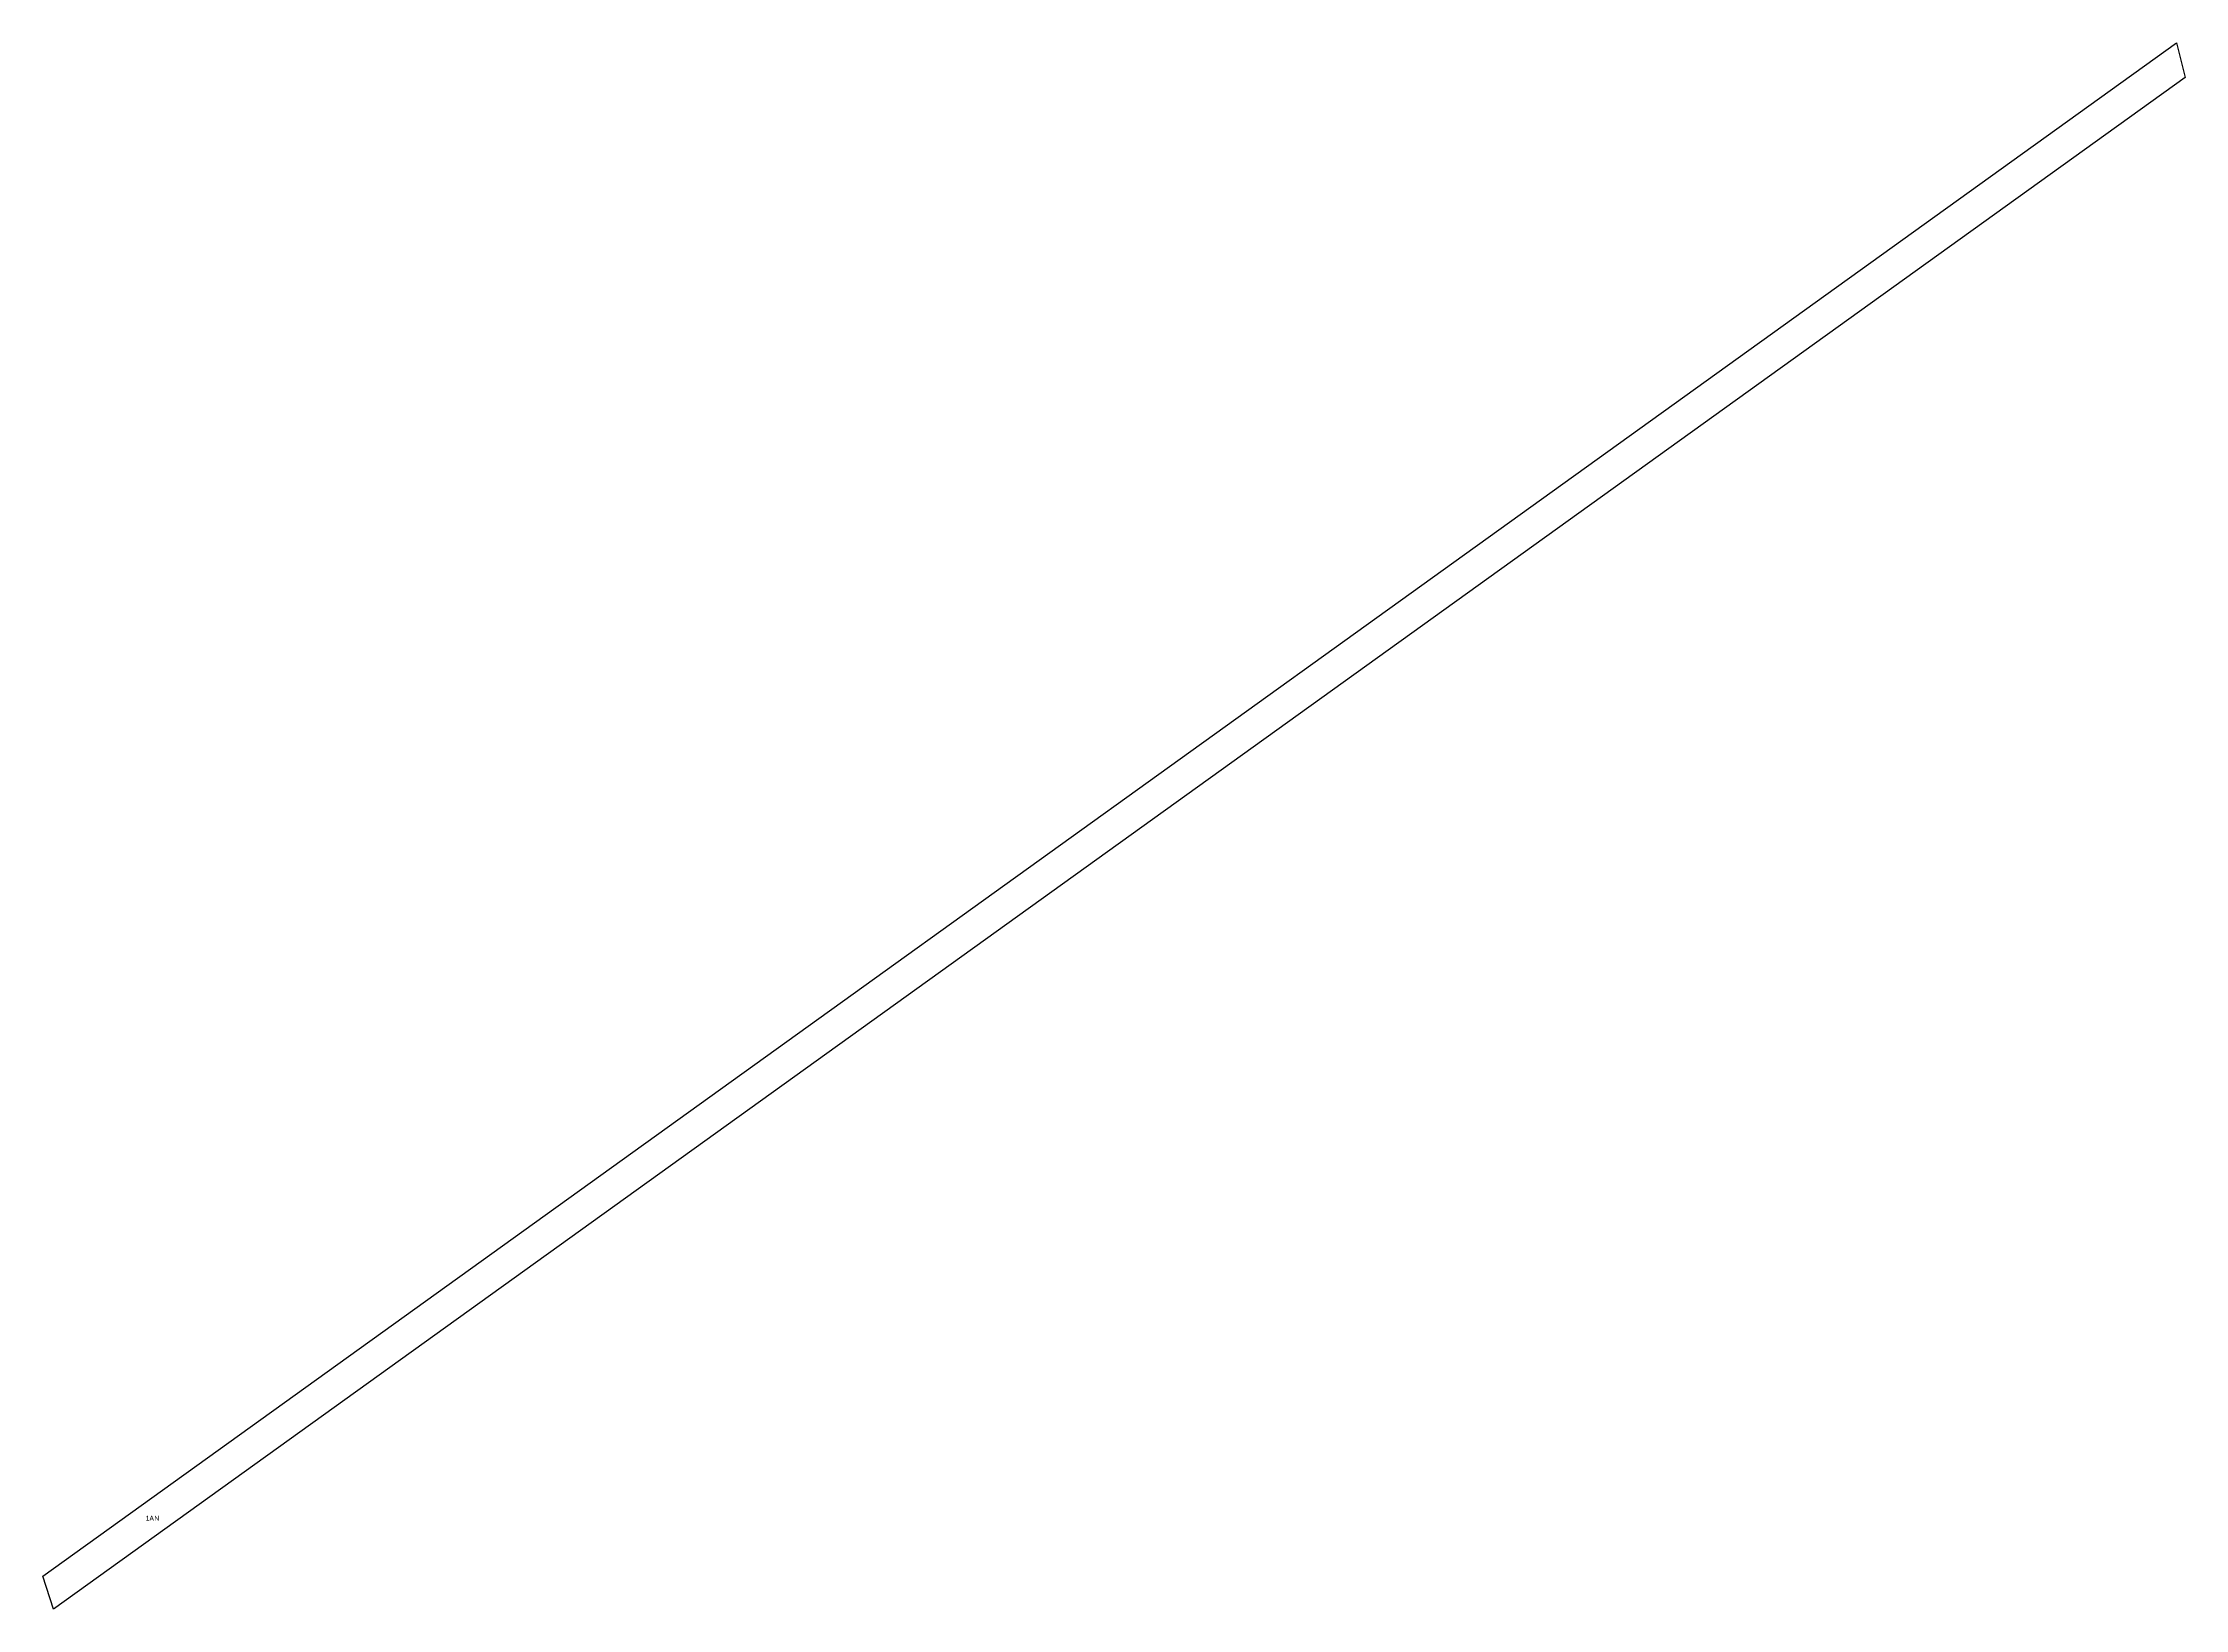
# Model space of a CAD drawing. Extents: x 614027 to 614463, y 646670 to 646988.
import ezdxf

# ---------------------------------------------------------------- set-up
doc = ezdxf.new("R2010")
doc.units = 0
for name, color, linetype in [('_CAT_FOL', 7, 'Continuous'), ('_IMPREJMUIT', 150, 'Continuous'), ('_NR_PARCELA', 50, 'Continuous'), ('_PARCELA_NOU_feb2025', 50, 'Continuous')]:
    doc.layers.add(name, color=color, linetype=linetype)
doc.styles.add('texte', font='')
doc.styles.get('texte').set_extended_font_data('Calibri')

msp = doc.modelspace()

# ---------------------------------------------------------------- linework, layer by layer
at = {"layer": '_PARCELA_NOU_feb2025'}
msp.add_lwpolyline([(614029.19, 646669.87), (614027, 646676.6), (614461.06, 646988.42), (614462.79, 646981.38)], close=True, dxfattribs=at)

# ---------------------------------------------------------------- texts
at = {"layer": '_CAT_FOL', "style": 'texte'}
msp.add_text('A', height=1, dxfattribs=at).set_placement((614048.69, 646687.87))
at = {"layer": '_IMPREJMUIT', "style": 'texte'}
msp.add_text('N', height=1, dxfattribs=at).set_placement((614049.67, 646687.85))
at = {"layer": '_NR_PARCELA', "style": 'texte'}
msp.add_text('1', height=1, dxfattribs=at).set_placement((614047.86, 646687.87))

doc.saveas('drawing.dxf')
